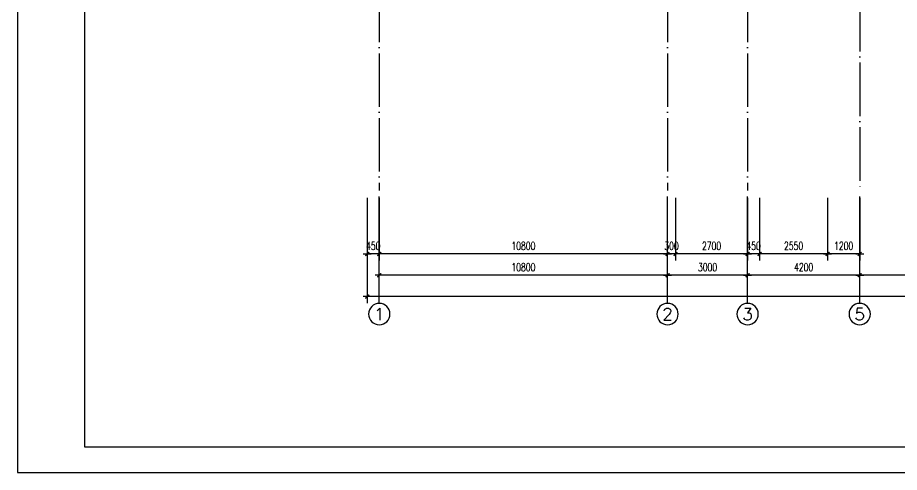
# Model space of a CAD drawing. Extents: x 165127 to 1058185, y 60808 to 144908.
# Drawn here: x 716344 to 749382, y 60808 to 77825 of the extents above; entities that cross this region are included whole.
import ezdxf
from ezdxf.enums import TextEntityAlignment as Align

# ---------------------------------------------------------------- set-up
doc = ezdxf.new("R2010")
doc.units = 0
doc.header["$LTSCALE"] = 1000
doc.linetypes.add('DOTE', pattern=[2.42, 2, -0.2, 0.02, -0.2])
doc.layers.get('0').update_dxf_attribs({"linetype": 'CONTINUOUS'})
doc.layers.get('DEFPOINTS').update_dxf_attribs({"linetype": 'CONTINUOUS'})
for name, color, linetype in [('AXIS', 3, 'CONTINUOUS'), ('AXIS_TEXT', 7, 'CONTINUOUS'), ('DOTE', 1, 'DOTE'), ('PUB_DIM', 3, 'CONTINUOUS'), ('WINDOW', 2, 'CONTINUOUS')]:
    doc.layers.add(name, color=color, linetype=linetype)
doc.styles.add('COMPLEX', font='COMPLEX')
doc.styles.add('DIM_FONT', font='SIMPLEX.shx', dxfattribs={"width": 0.7})
doc.dimstyles.new('AXIS', dxfattribs={"dimtxt": 300, "dimasz": 1, "dimexe": 250, "dimexo": 300, "dimgap": 150, "dimtad": 1, "dimdec": 0, "dimdsep": 46, "dimtxsty": 'DIM_FONT', "dimblk": '_DIMX', "dimcen": 2.5, "dimse1": 1, "dimse2": 1, "dimclrt": 7, "dimadec": 0, "dimazin": 0, "dimtfac": 1, "dimtdec": 0, "dimtix": 1, "dimtmove": 2, "dimatfit": 3, "dimldrblk": '_DIMX', "dimfxl": 1, "dimarcsym": 0})
doc.dimstyles.new('DIMB', dxfattribs={"dimtxt": 300, "dimasz": 1, "dimexe": 250, "dimexo": 300, "dimgap": 150, "dimtad": 1, "dimdec": 0, "dimdsep": 46, "dimtxsty": 'DIM_FONT', "dimblk": '_DIMX', "dimcen": 2.5, "dimse2": 1, "dimclrt": 7, "dimadec": 0, "dimazin": 0, "dimtfac": 1, "dimtdec": 0, "dimtix": 1, "dimtmove": 2, "dimatfit": 3, "dimldrblk": '_DIMX', "dimfxl": 1, "dimarcsym": 0})
doc.dimstyles.new('DIMN', dxfattribs={"dimtxt": 300, "dimasz": 1, "dimexe": 250, "dimexo": 300, "dimgap": 150, "dimtad": 1, "dimdec": 0, "dimdsep": 46, "dimtxsty": 'DIM_FONT', "dimblk": '_DIMX', "dimcen": 2.5, "dimclrt": 7, "dimadec": 0, "dimazin": 0, "dimtfac": 1, "dimtdec": 0, "dimtix": 1, "dimtmove": 2, "dimatfit": 3, "dimldrblk": '_DIMX', "dimfxl": 1, "dimarcsym": 0})

# ---------------------------------------------------------------- blocks, each defined once
blk = doc.blocks.new('A$C34131D43')
at = {"color": 243}
for p, q in [((0, 84100), (0, 0)), ((0, 0), (160900, 0))]:
    blk.add_line(p, q, dxfattribs=at)
at = {"color": 244}
for p, q in [((2500, 83100), (2500, 950)), ((2500, 950), (159900, 950))]:
    blk.add_line(p, q, dxfattribs=at)
blk = doc.blocks.new('_AXISO')
blk.add_circle((0, 0), 0.5)
at = {"layer": 'AXIS_TEXT', "style": 'COMPLEX', "width": 1.041667}
blk.add_attdef('A', text='', height=0.56, dxfattribs=at).set_placement((-0.25, -0.28), (0.25, -0.28), align=Align.FIT)
blk = doc.blocks.new('_DIMX')
blk.add_line((-150, 0), (150, 0))
at = {"const_width": 50}
blk.add_lwpolyline([(-70, -70), (70, 70)], dxfattribs=at)
blk = doc.blocks.new('*D913')
at = {"color": 0, "linetype": 'ByBlock'}
blk.add_line((552522, 68185), (548324, 68185), dxfattribs=at)
at = {"layer": 'DEFPOINTS', "color": 0, "linetype": 'ByBlock'}
for p in [(548323, 70385), (552523, 70385), (548323, 68185)]:
    blk.add_point(p, dxfattribs=at)
at = {"color": 0, "linetype": 'ByBlock', "rotation": 180}
blk.add_blockref('_DIMX', (548323, 68185), dxfattribs=at)
at = {"color": 0, "linetype": 'ByBlock'}
blk.add_blockref('_DIMX', (552523, 68185), dxfattribs=at)
at = {"color": 7, "linetype": 'ByBlock', "insert": (550423, 68485), "char_height": 300, "attachment_point": 5, "style": 'DIM_FONT'}
blk.add_mtext('4200', dxfattribs=at)
blk = doc.blocks.new('*D914')
at = {"color": 0, "linetype": 'ByBlock'}
blk.add_line((548322, 68185), (545324, 68185), dxfattribs=at)
at = {"layer": 'DEFPOINTS', "color": 0, "linetype": 'ByBlock'}
for p in [(545323, 70385), (548323, 70385), (545323, 68185)]:
    blk.add_point(p, dxfattribs=at)
at = {"color": 0, "linetype": 'ByBlock', "rotation": 180}
blk.add_blockref('_DIMX', (545323, 68185), dxfattribs=at)
at = {"color": 0, "linetype": 'ByBlock'}
blk.add_blockref('_DIMX', (548323, 68185), dxfattribs=at)
at = {"color": 7, "linetype": 'ByBlock', "insert": (546823, 68485), "char_height": 300, "attachment_point": 5, "style": 'DIM_FONT'}
blk.add_mtext('3000', dxfattribs=at)
blk = doc.blocks.new('*D915')
at = {"color": 0, "linetype": 'ByBlock'}
blk.add_line((545322, 68185), (534524, 68185), dxfattribs=at)
at = {"layer": 'DEFPOINTS', "color": 0, "linetype": 'ByBlock'}
for p in [(534523, 70385), (545323, 70385), (534523, 68185)]:
    blk.add_point(p, dxfattribs=at)
at = {"color": 0, "linetype": 'ByBlock', "rotation": 180}
blk.add_blockref('_DIMX', (534523, 68185), dxfattribs=at)
at = {"color": 0, "linetype": 'ByBlock'}
blk.add_blockref('_DIMX', (545323, 68185), dxfattribs=at)
at = {"color": 7, "linetype": 'ByBlock', "insert": (539923, 68485), "char_height": 300, "attachment_point": 5, "style": 'DIM_FONT'}
blk.add_mtext('10800', dxfattribs=at)
blk = doc.blocks.new('*D916')
at = {"color": 0, "linetype": 'ByBlock'}
for p, q in [((534073, 70085), (534073, 67135)), ((660373, 70085), (660373, 67135)), ((660372, 67385), (534074, 67385))]:
    blk.add_line(p, q, dxfattribs=at)
at = {"layer": 'DEFPOINTS', "color": 0, "linetype": 'ByBlock'}
for p in [(534073, 70385), (660373, 70385), (534073, 67385)]:
    blk.add_point(p, dxfattribs=at)
at = {"color": 0, "linetype": 'ByBlock', "rotation": 180}
blk.add_blockref('_DIMX', (534073, 67385), dxfattribs=at)
at = {"color": 0, "linetype": 'ByBlock'}
blk.add_blockref('_DIMX', (660373, 67385), dxfattribs=at)
at = {"color": 7, "linetype": 'ByBlock', "insert": (597223, 67685), "char_height": 300, "attachment_point": 5, "style": 'DIM_FONT'}
blk.add_mtext('126300', dxfattribs=at)
blk = doc.blocks.new('*D943')
at = {"color": 0, "linetype": 'ByBlock'}
for p, q in [((551323, 71084), (551323, 68732)), ((552523, 71084), (552523, 68732)), ((552522, 68982), (551324, 68982))]:
    blk.add_line(p, q, dxfattribs=at)
at = {"layer": 'DEFPOINTS', "color": 0, "linetype": 'ByBlock'}
for p in [(551323, 71384), (552523, 71384), (551323, 68982)]:
    blk.add_point(p, dxfattribs=at)
at = {"color": 0, "linetype": 'ByBlock', "rotation": 180}
blk.add_blockref('_DIMX', (551323, 68982), dxfattribs=at)
at = {"color": 0, "linetype": 'ByBlock'}
blk.add_blockref('_DIMX', (552523, 68982), dxfattribs=at)
at = {"color": 7, "linetype": 'ByBlock', "insert": (551923, 69282), "char_height": 300, "attachment_point": 5, "style": 'DIM_FONT'}
blk.add_mtext('1200', dxfattribs=at)
blk = doc.blocks.new('*D944')
at = {"color": 0, "linetype": 'ByBlock'}
for p, q in [((548773, 71084), (548773, 68732)), ((551323, 71084), (551323, 68732)), ((551322, 68982), (548774, 68982))]:
    blk.add_line(p, q, dxfattribs=at)
at = {"layer": 'DEFPOINTS', "color": 0, "linetype": 'ByBlock'}
for p in [(548773, 71384), (551323, 71384), (548773, 68982)]:
    blk.add_point(p, dxfattribs=at)
at = {"color": 0, "linetype": 'ByBlock', "rotation": 180}
blk.add_blockref('_DIMX', (548773, 68982), dxfattribs=at)
at = {"color": 0, "linetype": 'ByBlock'}
blk.add_blockref('_DIMX', (551323, 68982), dxfattribs=at)
at = {"color": 7, "linetype": 'ByBlock', "insert": (550048, 69282), "char_height": 300, "attachment_point": 5, "style": 'DIM_FONT'}
blk.add_mtext('2550', dxfattribs=at)
blk = doc.blocks.new('*D945')
at = {"color": 0, "linetype": 'ByBlock'}
for p, q in [((548323, 71084), (548323, 68732)), ((548773, 71084), (548773, 68732)), ((548322, 68982), (548321, 68982)), ((548773, 68982), (548323, 68982)), ((548774, 68982), (548775, 68982))]:
    blk.add_line(p, q, dxfattribs=at)
at = {"layer": 'DEFPOINTS', "color": 0, "linetype": 'ByBlock'}
for p in [(548323, 71384), (548773, 71384), (548323, 68982)]:
    blk.add_point(p, dxfattribs=at)
at = {"color": 0, "linetype": 'ByBlock'}
blk.add_blockref('_DIMX', (548323, 68982), dxfattribs=at)
at = {"color": 0, "linetype": 'ByBlock', "rotation": 180}
blk.add_blockref('_DIMX', (548773, 68982), dxfattribs=at)
at = {"color": 7, "linetype": 'ByBlock', "insert": (548548, 69282), "char_height": 300, "attachment_point": 5, "style": 'DIM_FONT'}
blk.add_mtext('450', dxfattribs=at)
blk = doc.blocks.new('*D946')
at = {"color": 0, "linetype": 'ByBlock'}
for p, q in [((545623, 71084), (545623, 68732)), ((548323, 71084), (548323, 68732)), ((548322, 68982), (545624, 68982))]:
    blk.add_line(p, q, dxfattribs=at)
at = {"layer": 'DEFPOINTS', "color": 0, "linetype": 'ByBlock'}
for p in [(545623, 71384), (548323, 71384), (545623, 68982)]:
    blk.add_point(p, dxfattribs=at)
at = {"color": 0, "linetype": 'ByBlock', "rotation": 180}
blk.add_blockref('_DIMX', (545623, 68982), dxfattribs=at)
at = {"color": 0, "linetype": 'ByBlock'}
blk.add_blockref('_DIMX', (548323, 68982), dxfattribs=at)
at = {"color": 7, "linetype": 'ByBlock', "insert": (546973, 69282), "char_height": 300, "attachment_point": 5, "style": 'DIM_FONT'}
blk.add_mtext('2700', dxfattribs=at)
blk = doc.blocks.new('*D947')
at = {"color": 0, "linetype": 'ByBlock'}
for p, q in [((545623, 71084), (545623, 68732)), ((545322, 68982), (545321, 68982)), ((545623, 68982), (545323, 68982)), ((545624, 68982), (545625, 68982))]:
    blk.add_line(p, q, dxfattribs=at)
at = {"layer": 'DEFPOINTS', "color": 0, "linetype": 'ByBlock'}
for p in [(545323, 71384), (545623, 71384), (545323, 68982)]:
    blk.add_point(p, dxfattribs=at)
at = {"color": 0, "linetype": 'ByBlock'}
blk.add_blockref('_DIMX', (545323, 68982), dxfattribs=at)
at = {"color": 0, "linetype": 'ByBlock', "rotation": 180}
blk.add_blockref('_DIMX', (545623, 68982), dxfattribs=at)
at = {"color": 7, "linetype": 'ByBlock', "insert": (545473, 69282), "char_height": 300, "attachment_point": 5, "style": 'DIM_FONT'}
blk.add_mtext('300', dxfattribs=at)
blk = doc.blocks.new('*D1023')
at = {"color": 0, "linetype": 'ByBlock'}
for p, q in [((534073, 71084), (534073, 68732)), ((534523, 71084), (534523, 68732)), ((534072, 68982), (534071, 68982)), ((534523, 68982), (534073, 68982)), ((534524, 68982), (534525, 68982))]:
    blk.add_line(p, q, dxfattribs=at)
at = {"layer": 'DEFPOINTS', "color": 0, "linetype": 'ByBlock'}
for p in [(534073, 71384), (534523, 71384), (534073, 68982)]:
    blk.add_point(p, dxfattribs=at)
at = {"color": 0, "linetype": 'ByBlock'}
for p, rotation in [((534073, 68982), 359.9999999999926), ((534523, 68982), 179.9999999999926)]:
    blk.add_blockref('_DIMX', p, dxfattribs=dict(at, rotation=rotation))
at = {"color": 7, "linetype": 'ByBlock', "insert": (534298, 69282), "char_height": 300, "attachment_point": 5, "style": 'DIM_FONT'}
blk.add_mtext('450', dxfattribs=at)
blk = doc.blocks.new('*D1024')
at = {"color": 0, "linetype": 'ByBlock'}
blk.add_line((545322, 68982), (534524, 68982), dxfattribs=at)
at = {"layer": 'DEFPOINTS', "color": 0, "linetype": 'ByBlock'}
for p in [(534523, 71182), (545323, 71182), (534523, 68982)]:
    blk.add_point(p, dxfattribs=at)
at = {"color": 0, "linetype": 'ByBlock', "rotation": 180}
blk.add_blockref('_DIMX', (534523, 68982), dxfattribs=at)
at = {"color": 0, "linetype": 'ByBlock'}
blk.add_blockref('_DIMX', (545323, 68982), dxfattribs=at)
at = {"color": 7, "linetype": 'ByBlock', "insert": (539923, 69282), "char_height": 300, "attachment_point": 5, "style": 'DIM_FONT'}
blk.add_mtext('10800', dxfattribs=at)
blk = doc.blocks.new('*D1135')
at = {"color": 0, "linetype": 'ByBlock'}
blk.add_line((557622, 68185), (552524, 68185), dxfattribs=at)
at = {"layer": 'DEFPOINTS', "color": 0, "linetype": 'ByBlock'}
for p in [(552523, 70385), (557623, 70385), (552523, 68185)]:
    blk.add_point(p, dxfattribs=at)
at = {"color": 0, "linetype": 'ByBlock', "rotation": 180}
blk.add_blockref('_DIMX', (552523, 68185), dxfattribs=at)
at = {"color": 0, "linetype": 'ByBlock'}
blk.add_blockref('_DIMX', (557623, 68185), dxfattribs=at)
at = {"color": 7, "linetype": 'ByBlock', "insert": (555073, 68485), "char_height": 300, "attachment_point": 5, "style": 'DIM_FONT'}
blk.add_mtext('5100', dxfattribs=at)

msp = doc.modelspace()

# ---------------------------------------------------------------- linework, layer by layer
at = {"layer": 'AXIS'}
for p, q in [((729895.3, 67129.8), (729895.3, 71129.8)), ((740695.3, 67129.8), (740695.3, 71129.8)), ((743695.3, 67129.8), (743695.3, 71129.8)), ((747895.3, 67129.8), (747895.3, 71129.8))]:
    msp.add_line(p, q, dxfattribs=at)
at = {"layer": 'DOTE'}
for p, q in [((729895.3, 139407.6), (729895.3, 71351.8)), ((740695.3, 139407.6), (740695.3, 71351.8)), ((743695.3, 139407.6), (743695.3, 71351.8)), ((747895.3, 95503.1), (747895.3, 71351.8))]:
    msp.add_line(p, q, dxfattribs=at)

# ---------------------------------------------------------------- block references
at = {"layer": 'AXIS'}
ref = msp.add_blockref('_AXISO', (729895.3, 66729.8), dxfattribs=dict(at, xscale=-800, yscale=800, zscale=800, rotation=180))
ref.add_attrib('A', '1', dxfattribs={"layer": 'AXIS_TEXT', "height": 448, "style": 'COMPLEX', "width": 2.083333}).set_placement((729695.3, 66505.8), (730095.3, 66505.8), align=Align.FIT)
ref = msp.add_blockref('_AXISO', (740695.3, 66729.8), dxfattribs=dict(at, xscale=-800, yscale=800, zscale=800, rotation=180))
ref.add_attrib('A', '2', dxfattribs={"layer": 'AXIS_TEXT', "height": 448, "style": 'COMPLEX', "width": 1.339286}).set_placement((740495.3, 66505.8), (740895.3, 66505.8), align=Align.FIT)
ref = msp.add_blockref('_AXISO', (743695.3, 66729.8), dxfattribs=dict(at, xscale=-800, yscale=800, zscale=800, rotation=180))
ref.add_attrib('A', '3', dxfattribs={"layer": 'AXIS_TEXT', "height": 448, "style": 'COMPLEX', "width": 1.339286}).set_placement((743495.3, 66505.8), (743895.3, 66505.8), align=Align.FIT)
ref = msp.add_blockref('_AXISO', (747895.3, 66729.8), dxfattribs=dict(at, xscale=-800, yscale=800, zscale=800, rotation=180))
ref.add_attrib('A', '5', dxfattribs={"layer": 'AXIS_TEXT', "height": 448, "style": 'COMPLEX', "width": 1.339286}).set_placement((747695.3, 66505.8), (748095.3, 66505.8), align=Align.FIT)
at = {"layer": 'WINDOW'}
msp.add_blockref('A$C34131D43', (716343.9, 60808.1), dxfattribs=at)

# ---------------------------------------------------------------- dimensions: what is measured, and where the dimension line sits
at = {"layer": 'AXIS'}
for base, p1, p2, picture, middle in [((729895.3, 68981.9), (740695.3, 71181.9), (729895.3, 71181.9), '*D1024', (735295.3, 69281.9)), ((729895.3, 68184.9), (740695.3, 70384.9), (729895.3, 70384.9), '*D915', (735295.3, 68484.9)), ((740695.3, 68184.9), (743695.3, 70384.9), (740695.3, 70384.9), '*D914', (742195.3, 68484.9)), ((743695.3, 68184.9), (747895.3, 70384.9), (743695.3, 70384.9), '*D913', (745795.3, 68484.9)), ((747895.3, 68184.9), (752995.3, 70384.9), (747895.3, 70384.9), '*D1135', (750445.3, 68484.9))]:
    dim = msp.add_linear_dim(base=base, p1=p1, p2=p2, angle=180, dimstyle='AXIS', dxfattribs=at)
    dim.commit()
    dim.dimension.update_dxf_attribs({"geometry": picture, "text_midpoint": middle, "insert": (195371.9, 0)})
dim = msp.add_aligned_dim(p1=(855745.3, 70384.9), p2=(729445.3, 70384.9), distance=3000, dimstyle='DIMN', dxfattribs=at)
dim.commit()
dim.dimension.update_dxf_attribs({"geometry": '*D916', "text_midpoint": (792595.3, 67684.9), "insert": (195371.9, 0)})
at = {"layer": 'PUB_DIM'}
for p1, p2, dimstyle, picture, middle in [((729895.3, 71384.4), (729445.3, 71384.4), 'DIMN', '*D1023', (729670.3, 69281.9)), ((740995.3, 71384.4), (740695.3, 71384.4), 'DIMB', '*D947', (740845.3, 69281.9)), ((743695.3, 71384.4), (740995.3, 71384.4), 'DIMN', '*D946', (742345.3, 69281.9)), ((744145.3, 71384.4), (743695.3, 71384.4), 'DIMN', '*D945', (743920.3, 69281.9)), ((746695.2, 71384.4), (744145.3, 71384.4), 'DIMN', '*D944', (745420.3, 69281.9)), ((747895.3, 71384.4), (746695.2, 71384.4), 'DIMN', '*D943', (747295.3, 69281.9))]:
    dim = msp.add_aligned_dim(p1=p1, p2=p2, distance=2402.5, dimstyle=dimstyle, dxfattribs=at)
    dim.commit()
    dim.dimension.update_dxf_attribs({"geometry": picture, "text_midpoint": middle, "insert": (195371.9, 0)})

doc.saveas('drawing.dxf')
